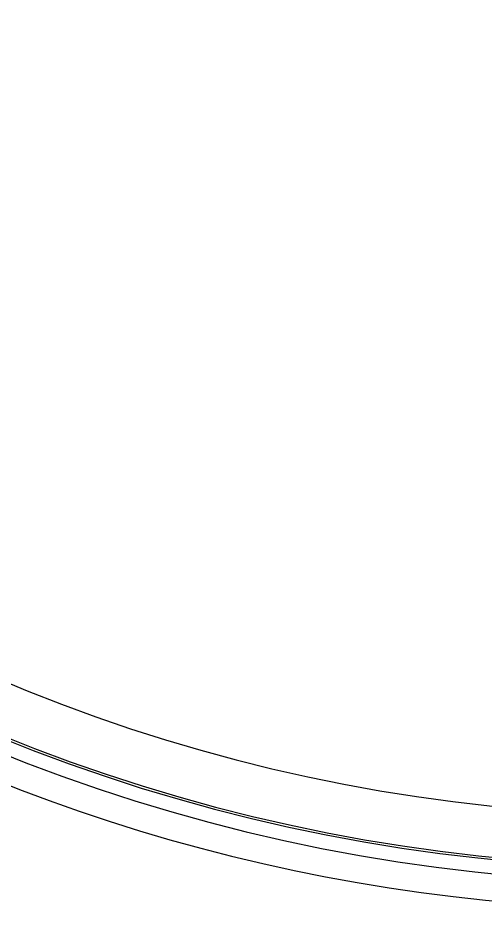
# Model space of a CAD drawing. Extents: x 2 to 136, y 1 to 99.
# Drawn here: x 126.458 to 128.18, y 38.635 to 41.918 of the extents above; entities that cross this region are included whole.
import ezdxf

# ---------------------------------------------------------------- set-up
doc = ezdxf.new("R2010")
doc.units = 0
doc.header["$MEASUREMENT"] = 0
doc.layers.add('OBJECT', color=7, linetype='CONTINUOUS')

msp = doc.modelspace()

# ---------------------------------------------------------------- linework, layer by layer
at = {"layer": 'OBJECT'}
for radius, start, end in [(6.555, 126.37982, 288.09222), (6.5028, 126.71932, 288.09222), (6.4944, 126.7749, 288.09222), (6.3069, 128.05888, 288.09222), (6.655, 198.09222, 30.43444)]:
    msp.add_arc((128.8466, 45.29), radius, start, end, dxfattribs=at)

doc.saveas('drawing.dxf')
